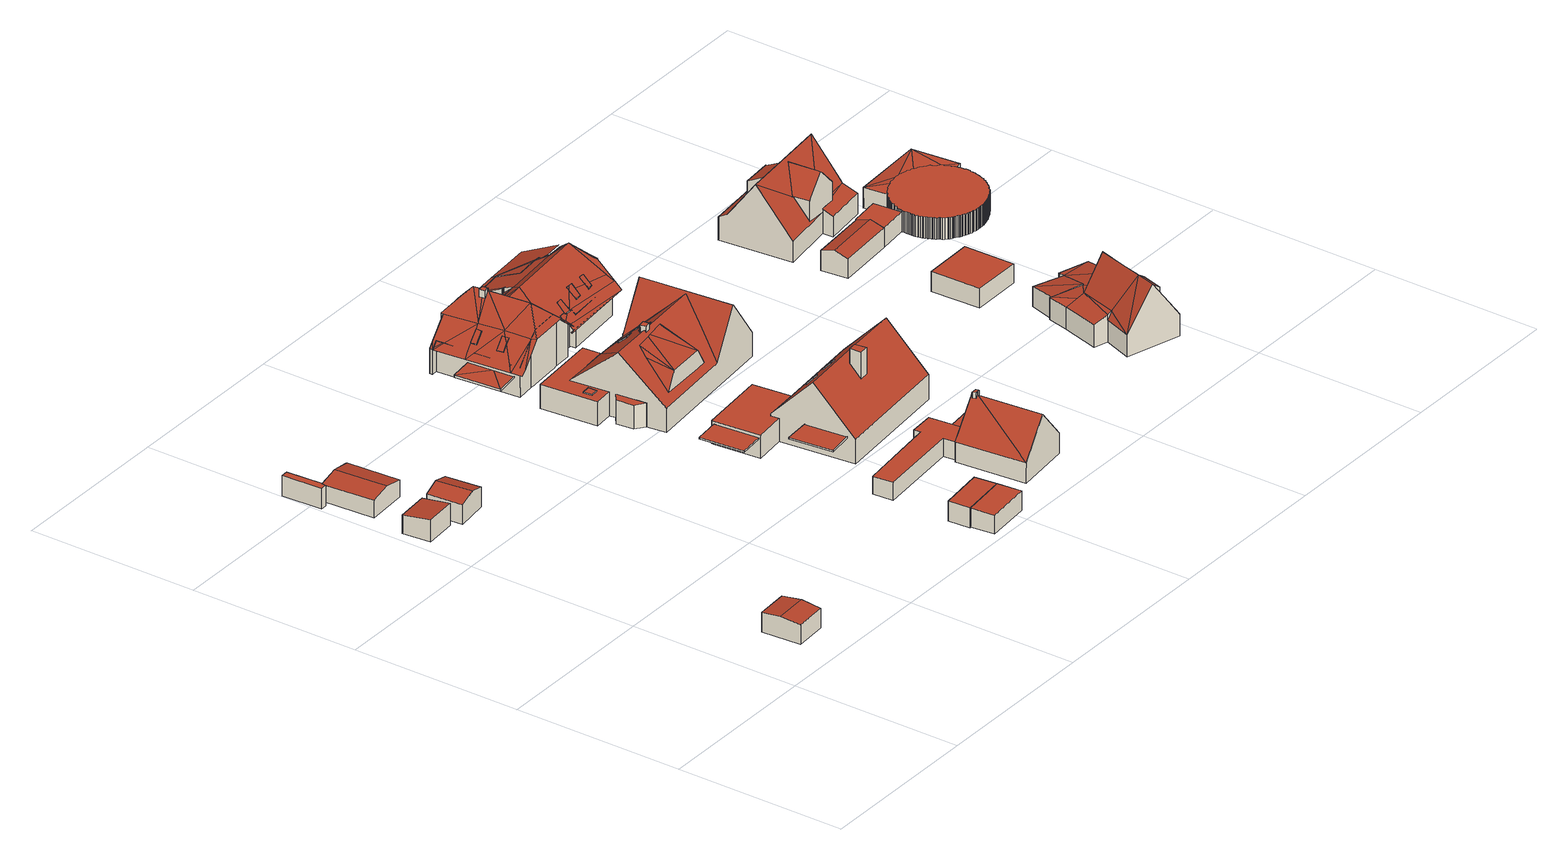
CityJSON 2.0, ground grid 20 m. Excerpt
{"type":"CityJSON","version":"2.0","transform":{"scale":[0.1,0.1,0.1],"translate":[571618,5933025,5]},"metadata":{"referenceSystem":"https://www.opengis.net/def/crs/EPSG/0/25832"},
"CityObjects":{
"building1":{"type":"Building","attributes":{"Grundfläche 2D":"17.967993","Grundhöhe NN":"5.453"},"geometry":[{"type":"Solid","lod":"3","boundaries":[[[[0,1,2,3]],[[4,0,3,5]],[[5,3,2,6,7]],[[4,5,7,8]],[[1,0,4,8,9]],[[2,1,9,6]],[[7,6,9,8]]]],"semantics":{"surfaces":[{"type":"RoofSurface"},{"type":"WallSurface"},{"type":"GroundSurface"}],"values":[[0,0,1,1,1,1,2]]}}]},
"building2":{"type":"Building","attributes":{"Grundfläche 2D":"12.803895","Grundhöhe NN":"5.167"},"geometry":[{"type":"Solid","lod":"3","boundaries":[[[[10,11,12,13]],[[14,15,13,12]],[[15,16,10,13]],[[16,17,11,10]],[[17,14,12,11]],[[17,16,15,14]]]],"semantics":{"surfaces":[{"type":"RoofSurface"},{"type":"WallSurface"},{"type":"GroundSurface"}],"values":[[0,1,1,1,1,2]]}}]},
"building3":{"type":"Building","attributes":{"Grundfläche 2D":"3.629550","Grundhöhe NN":"5.033"},"geometry":[{"type":"Solid","lod":"3","boundaries":[[[[18,19,20,21,22,23]],[[21,20,24,25]],[[22,21,25,26]],[[23,22,26,27]],[[19,18,28,29]],[[18,23,27,28]],[[20,19,29,24]],[[27,26,25,24,29,28]]]],"semantics":{"surfaces":[{"type":"RoofSurface"},{"type":"WallSurface"},{"type":"GroundSurface"}],"values":[[0,1,1,1,1,1,1,2]]}}]},
"building4":{"type":"Building","attributes":{"Grundfläche 2D":"29.874892","Grundhöhe NN":"5.400"},"geometry":[{"type":"Solid","lod":"3","boundaries":[[[[30,31,32,33,34]],[[22,35,30,34,18]],[[22,18,23]],[[36,23,18,34,33,32,37,38]],[[35,22,23,36,39]],[[31,30,35,39,40]],[[32,31,40,37]],[[36,38,37,40,39]]]],"semantics":{"surfaces":[{"type":"RoofSurface"},{"type":"WallSurface"},{"type":"GroundSurface"}],"values":[[0,0,0,1,1,1,1,2]]}}]},
"building5":{"type":"Building","attributes":{"Grundfläche 2D":"16.665126","Grundhöhe NN":"5.397"},"geometry":[{"type":"Solid","lod":"3","boundaries":[[[[41,42,43,44]],[[45,41,44,46]],[[46,44,43,47,48]],[[45,46,48,49]],[[42,41,45,49,50]],[[43,42,50,47]],[[48,47,50,49]]]],"semantics":{"surfaces":[{"type":"RoofSurface"},{"type":"WallSurface"},{"type":"GroundSurface"}],"values":[[0,0,1,1,1,1,2]]}}]},
"building6":{"type":"Building","attributes":{"Grundfläche 2D":"15.043210","Grundhöhe NN":"5.460"},"geometry":[{"type":"Solid","lod":"3","boundaries":[[[[51,52,53,54]],[[52,51,55,56]],[[53,52,56,57]],[[54,53,57,58]],[[51,54,58,55]],[[56,55,58,57]]]],"semantics":{"surfaces":[{"type":"RoofSurface"},{"type":"WallSurface"},{"type":"GroundSurface"}],"values":[[0,1,1,1,1,2]]}}]},
"building7":{"type":"Building","attributes":{"Grundfläche 2D":"13.792537","Grundhöhe NN":"5.433"},"geometry":[{"type":"Solid","lod":"3","boundaries":[[[[54,53,59,60]],[[53,54,61,62]],[[59,53,62,63]],[[60,59,63,64]],[[54,60,64,61]],[[62,61,64,63]]]],"semantics":{"surfaces":[{"type":"RoofSurface"},{"type":"WallSurface"},{"type":"GroundSurface"}],"values":[[0,1,1,1,1,2]]}}]},
"building8":{"type":"Building","attributes":{"Grundfläche 2D":"41.913952","Grundhöhe NN":"5.418"},"children":["building8-1"],"geometry":[{"type":"Solid","lod":"3","boundaries":[[[[65,66,67,68,69,70,71,72]],[[69,68,73,74]],[[70,69,74,75]],[[71,70,75,76]],[[72,71,76,77]],[[65,72,77,78,79,80,67,66]],[[68,67,80,73]],[[79,78,77,76,75,74,73,80]]]],"semantics":{"surfaces":[{"type":"RoofSurface"},{"type":"WallSurface"},{"type":"GroundSurface"}],"values":[[0,1,1,1,1,1,1,2]]}}]},
"building8-1":{"type":"BuildingInstallation","parents":["building8"],"geometry":[{"type":"MultiSurface","lod":"3","boundaries":[[[81,82,83,84]],[[85,86,84,83]],[[86,87,81,84]],[[87,88,82,81]],[[88,85,83,82]],[[88,87,86,85]]],"semantics":{"surfaces":[{"type":"RoofSurface"},{"type":"WallSurface"},{"type":"OuterCeilingSurface"}],"values":[0,1,1,1,1,2]}}]},
"building9":{"type":"Building","attributes":{"Grundfläche 2D":"117.415777","Grundhöhe NN":"5.363"},"children":["building9-1"],"geometry":[{"type":"Solid","lod":"3","boundaries":[[[[89,90,91,92,93,94]],[[95,96,89,94]],[[97,94,93,92,98,99,100,101,102,94,97,103]],[[95,94,102]],[[104,105,106,107,108,109,110,111,112]],[[113,106,114,115,116,117,118,119]],[[107,113,120,121]],[[113,107,106]],[[108,107,121,122]],[[109,108,122,123]],[[110,109,123,124]],[[111,110,124,125]],[[112,111,125,126]],[[104,112,126,127]],[[118,117,128,129]],[[119,118,129,130]],[[113,119,130,120]],[[106,105,104,127,131,101,100,99,98,92,91,90,116,115,114]],[[102,101,131,132]],[[96,95,102,132,133]],[[116,90,89,96,133,128,117]],[[120,130,129,128,133,132,131,127,126,125,124,123,122,121]]]],"semantics":{"surfaces":[{"type":"RoofSurface"},{"type":"WallSurface"},{"type":"GroundSurface"}],"values":[[0,0,0,0,0,0,1,1,1,1,1,1,1,1,1,1,1,1,1,1,1,2]]}}]},
"building9-1":{"type":"BuildingInstallation","parents":["building9"],"geometry":[{"type":"MultiSurface","lod":"3","boundaries":[[[134,135,136,137,138,139,140,141,142,143]],[[144,145,137,136]],[[145,146,97,139,138,137]],[[97,94,140,139]],[[147,141,140,94]],[[147,148,149,143,142,141]],[[103,144,136,135,134,143,149,93]]],"semantics":{"surfaces":[{"type":"RoofSurface"},{"type":"WallSurface"}],"values":[0,1,1,1,1,1,1]}}]},
"building10":{"type":"Building","attributes":{"Grundfläche 2D":"142.205145","Grundhöhe NN":"5.410"},"children":["building10-1","building10-2","building10-3","building10-4"],"geometry":[{"type":"Solid","lod":"3","boundaries":[[[[150,151,152,153,154,155,156]],[[157,158,151,150,156,155]],[[157,155,154,74,159]],[[158,157,159,160]],[[152,151,158,160,161]],[[154,153,152,161,74]],[[159,74,161,160]]]],"semantics":{"surfaces":[{"type":"RoofSurface"},{"type":"WallSurface"},{"type":"GroundSurface"}],"values":[[0,0,1,1,1,1,2]]}}]},
"building10-1":{"type":"BuildingInstallation","parents":["building10"],"geometry":[{"type":"MultiSurface","lod":"3","boundaries":[[[162,163,164,165]],[[165,164,166,167]],[[162,165,167,168]],[[168,169,163,162]],[[169,166,164,163]]],"semantics":{"surfaces":[{"type":"RoofSurface"},{"type":"WallSurface"}],"values":[0,1,1,1,1]}}]},
"building10-2":{"type":"BuildingInstallation","parents":["building10"],"geometry":[{"type":"MultiSurface","lod":"3","boundaries":[[[170,171,172,173,174,175,176,177]],[[178,175,174,173,179,180]],[[181,177,176,175,178,182]],[[183,184,172,171,170,177,181,185]],[[173,172,184,179]]],"semantics":{"surfaces":[{"type":"RoofSurface"},{"type":"WallSurface"}],"values":[0,1,1,1,1]}}]},
"building10-3":{"type":"BuildingInstallation","parents":["building10"],"geometry":[{"type":"MultiSurface","lod":"3","boundaries":[[[186,187,188,189]],[[189,188,190,191]],[[186,189,191,192]],[[187,186,192,193]],[[188,187,193,190]]],"semantics":{"surfaces":[{"type":"RoofSurface"},{"type":"WallSurface"}],"values":[0,1,1,1,1]}}]},
"building10-4":{"type":"BuildingInstallation","parents":["building10"],"geometry":[{"type":"MultiSurface","lod":"3","boundaries":[[[194,195,196,197]],[[195,194,198,199]],[[196,195,199,200]],[[197,196,200,201]],[[194,197,201,198]],[[199,198,201,200]]],"semantics":{"surfaces":[{"type":"RoofSurface"},{"type":"WallSurface"},{"type":"OuterCeilingSurface"}],"values":[0,1,1,1,1,2]}}]},
"building11":{"type":"Building","attributes":{"Grundfläche 2D":"224.357299","Grundhöhe NN":"5.517"},"children":["building11-1","building11-2","building11-3","building11-4","building11-5","building11-6","building11-7","building11-8","building11-9","building11-10"],"geometry":[{"type":"Solid","lod":"3","boundaries":[[[[202,203,204,205]],[[205,206,202]],[[207,208,209]],[[202,206,207,209]],[[209,208,210,211]],[[211,212,209]],[[213,214,215,216,217]],[[218,219,220,221,222]],[[213,223,224,220,225,214],[203,226,212,211,210,208,207,206,205,204]],[[223,213,227,228,221,220,224]],[[228,227,213,217,221]],[[229,230,216,215,231,232]],[[229,233,234,230]],[[235,236,237,238,218,222,239]],[[202,209,212,226,203]],[[230,234,240,241,221,217,216]],[[242,243,244,245,225,220,219,218,238]],[[231,215,214,225,245,246]],[[229,232,231,246,247]],[[233,229,247,248]],[[234,233,248,240]],[[221,239,222]],[[239,221,241,249,235]],[[236,235,249,250]],[[237,236,250,251]],[[238,237,251,242]],[[244,243,242,251,250,249,241,240,248,247,246,245]]]],"semantics":{"surfaces":[{"type":"RoofSurface"},{"type":"WallSurface"},{"type":"GroundSurface"}],"values":[[0,0,0,0,0,0,0,0,0,0,0,0,0,0,1,1,1,1,1,1,1,1,1,1,1,1,2]]}}]},
"building11-1":{"type":"BuildingInstallation","parents":["building11"],"geometry":[{"type":"MultiSurface","lod":"3","boundaries":[[[252,253,254,255,256]],[[257,258,259,252,256,255]],[[260,261,254,253]],[[255,254,261,257]],[[259,260,253,252]]],"semantics":{"surfaces":[{"type":"RoofSurface"},{"type":"WallSurface"}],"values":[0,1,1,1,1]}}]},
"building11-2":{"type":"BuildingInstallation","parents":["building11"],"geometry":[{"type":"MultiSurface","lod":"3","boundaries":[[[262,263,264,265]],[[262,265,266,267]],[[265,264,268,266]],[[263,262,267,269]],[[264,263,269,268]]],"semantics":{"surfaces":[{"type":"RoofSurface"},{"type":"WallSurface"}],"values":[0,1,1,1,1]}}]},
"building11-3":{"type":"BuildingInstallation","parents":["building11"],"geometry":[{"type":"MultiSurface","lod":"3","boundaries":[[[270,271,272,273]],[[273,272,274,275]],[[270,273,275,276]],[[271,270,276,277]],[[272,271,277,274]]],"semantics":{"surfaces":[{"type":"RoofSurface"},{"type":"WallSurface"}],"values":[0,1,1,1,1]}}]},
"building11-4":{"type":"BuildingInstallation","parents":["building11"],"geometry":[{"type":"MultiSurface","lod":"3","boundaries":[[[278,279,280,281,282]],[[278,282,283]],[[284,279,278,283,285,227]],[[280,279,284,286]],[[285,283,282,281,287,228]],[[281,280,286,287]]],"semantics":{"surfaces":[{"type":"RoofSurface"},{"type":"WallSurface"}],"values":[0,0,1,1,1,1]}}]},
"building11-5":{"type":"BuildingInstallation","parents":["building11"],"geometry":[{"type":"MultiSurface","lod":"3","boundaries":[[[288,289,290,291,292]],[[293,294,295,291,290,289]],[[292,291,295,296]],[[296,297,288,292]],[[297,293,289,288]]],"semantics":{"surfaces":[{"type":"RoofSurface"},{"type":"WallSurface"}],"values":[0,1,1,1,1]}}]},
"building11-6":{"type":"BuildingInstallation","parents":["building11"],"geometry":[{"type":"MultiSurface","lod":"3","boundaries":[[[298,299,300,301]],[[299,298,302,303]],[[301,300,304,305]],[[298,301,305,302]],[[300,299,303,304]]],"semantics":{"surfaces":[{"type":"RoofSurface"},{"type":"WallSurface"}],"values":[0,1,1,1,1]}}]},
"building11-7":{"type":"BuildingInstallation","parents":["building11"],"geometry":[{"type":"MultiSurface","lod":"3","boundaries":[[[306,307,308,309]],[[308,307,310,311]],[[306,309,312]],[[313,310,307,306,312]]],"semantics":{"surfaces":[{"type":"RoofSurface"},{"type":"WallSurface"}],"values":[0,1,1,1]}}]},
"building11-8":{"type":"BuildingInstallation","parents":["building11"],"geometry":[{"type":"MultiSurface","lod":"3","boundaries":[[[314,315,316,317,318]],[[319,320,316,315]],[[317,316,320,224,321]],[[321,322,318,317]],[[319,315,314,318,322,223]]],"semantics":{"surfaces":[{"type":"RoofSurface"},{"type":"WallSurface"}],"values":[0,1,1,1,1]}}]},
"building11-9":{"type":"BuildingInstallation","parents":["building11"],"geometry":[{"type":"MultiSurface","lod":"3","boundaries":[[[323,324,325,326]],[[327,328,326,325]],[[328,329,323,326]],[[330,327,325,324]],[[329,330,324,323]],[[330,329,328,327]]],"semantics":{"surfaces":[{"type":"RoofSurface"},{"type":"WallSurface"},{"type":"OuterCeilingSurface"}],"values":[0,1,1,1,1,2]}}]},
"building11-10":{"type":"BuildingInstallation","parents":["building11"],"geometry":[{"type":"MultiSurface","lod":"3","boundaries":[[[331,332,333,334]],[[331,244,243,332]],[[333,332,243,335]],[[334,333,335,336]],[[331,334,336,244]],[[243,244,336,335]]],"semantics":{"surfaces":[{"type":"RoofSurface"},{"type":"WallSurface"},{"type":"OuterCeilingSurface"}],"values":[0,1,1,1,1,2]}}]},
"building12":{"type":"Building","attributes":{"Grundfläche 2D":"182.551913","Grundhöhe NN":"5.450"},"children":["building12-1","building12-2","building12-3","building12-4","building12-5","building12-6","building12-7"],"geometry":[{"type":"MultiSurface","lod":"3","boundaries":[[[337,338,339,340]],[[338,341,342,343]],[[339,338,344,345]],[[338,343,342,345,344]],[[346,340,339,347,348]],[[341,349,350,351,352]],[[352,342,341]],[[353,354,342,352,355,356,357,358]],[[359,354,353]],[[360,354,359]],[[351,350,356,355,352]],[[360,361,362,348,347,339,345]],[[345,342,354,360]],[[363,364,365,366,367,362,361,360]],[[359,368,360]],[[369,370,371,372,373,374,375,376,377,359,353]],[[358,370,369,353]],[[358,357,378]],[[370,358,378]],[[371,370,379,380]],[[380,379,381]],[[377,376,372,382,383]],[[374,373,372,376,375]],[[384,385,377,386,387]],[[388,364,389,368]],[[364,388,390]],[[378,391,370]],[[368,389,364,363,360]],[[368,359,377,392]],[[393,392,384]],[[384,392,377,385]],[[377,383,382,394,395]],[[377,395,394,387,386]],[[350,349,396]],[[397,398,399,400,349,341]],[[400,401,396,349]],[[402,403,404,405,341,338,406]],[[398,397,341,405,404,400,399]],[[407,338,337,408,409]],[[404,403,402,406,338,407,409]],[[410,411,408]],[[411,409,408]],[[392,412,413,414,415,416,368]],[[417,392,393]],[[418,413,412,392,417,419]],[[413,418,419,417,420,421]],[[410,408,337,422,423]],[[411,410,423,424]],[[409,411,424,425]],[[426,409,425,427]],[[428,429,430,399,405,403,407,426,427]],[[349,431,429,428,432]],[[433,434,435,388,416]],[[416,388,435,388]],[[388,368,416]],[[436,437,419,438,439,392,440,441]],[[442,412,418,437,436,443]],[[444,442,443,445]],[[446,447,444,445,448]],[[433,449,450,434]],[[449,446,448,450]],[[422,337,340,451]],[[452,453,454,455,358,456,355,351,457,349,432,458]],[[459,460,347,461,361,462,463]],[[346,460,459,464]],[[340,346,464,451]],[[465,466,358,455,467]],[[468,469,470,471,369,465,467,472]],[[473,474,374,470,469,475]],[[476,474,473,477]],[[478,476,477,479]],[[480,440,392,481,385,386,395,383,376,478,479,482]],[[483,363,389,388,435,484]],[[485,486,487,483,484,488]],[[361,489,486,485,462]],[[480,482,479,477,473,475,469,468,472,467,455,454,453,452,458,432,428,427,425,424,423,422,451,464,459,463,462,485,488,484,435,434,450,448,445,443,436,441,440]],[[392,439,393]],[[417,393,439]],[[438,419,417,439]],[[420,417,419,437,418,444,447,446,449,415,414,413,421]],[[416,415,449,433]],[[444,418,412]],[[444,412,442]],[[457,351,350,349]],[[351,355,356,350]],[[355,456,358,357,356]],[[461,347,348,362,361]],[[347,460,346,348]],[[490,378,357,358,466]],[[490,466,378]],[[379,371,380]],[[376,383,382,372]],[[383,395,394,382]],[[386,387,394,395]],[[385,384,387,386]],[[384,385,481,393]],[[393,481,392]],[[389,364,390,388]],[[361,362,367,366,365,364,363,483,487,486,489]],[[364,389,363]],[[370,391,378,466,465,369]],[[476,478,376,372,371,379,370,369,471,470,374,474]],[[349,350,431]],[[403,404,409,407]],[[409,426,407]],[[404,405,399,400]],[[405,404,403]],[[400,430,429,431,350,396,401]],[[400,399,430]]],"semantics":{"surfaces":[{"type":"RoofSurface"},{"type":"WallSurface"},{"type":"GroundSurface"}],"values":[0,0,0,0,0,0,0,0,0,0,0,0,0,0,0,0,0,0,0,0,0,0,0,0,0,0,0,0,0,0,0,0,0,0,0,0,0,0,0,0,0,0,0,0,0,0,1,1,1,1,1,1,1,1,1,1,1,1,1,1,1,1,1,1,1,1,1,1,1,1,1,1,1,1,1,2,0,0,0,0,0,0,0,0,0,0,0,0,0,0,0,0,0,0,0,0,0,0,0,0,0,0,0,0,0,0,0,0,0]}}]},
"building12-1":{"type":"BuildingInstallation","parents":["building12"],"geometry":[{"type":"MultiSurface","lod":"3","boundaries":[[[491,492,493,494,495,496]],[[497,344,498,493,492,491]],[[498,343,494,493]],[[342,495,494,343]],[[342,345,496,495]],[[345,499,497,491,496]]],"semantics":{"surfaces":[{"type":"RoofSurface"},{"type":"WallSurface"}],"values":[0,1,1,1,1,1]}}]},
"building12-2":{"type":"BuildingInstallation","parents":["building12"],"geometry":[{"type":"MultiSurface","lod":"3","boundaries":[[[500,501,502,503]],[[500,503,504,505]],[[503,502,506,504]],[[501,500,505,507]],[[502,501,507,506]]],"semantics":{"surfaces":[{"type":"RoofSurface"},{"type":"WallSurface"}],"values":[0,1,1,1,1]}}]},
"building12-3":{"type":"BuildingInstallation","parents":["building12"],"geometry":[{"type":"MultiSurface","lod":"3","boundaries":[[[508,509,510,511,512]],[[509,508,513]],[[512,511,514,515]],[[513,508,512,515,516,517]],[[511,510,518,514]],[[517,373,518,510,509,513]]],"semantics":{"surfaces":[{"type":"RoofSurface"},{"type":"WallSurface"}],"values":[0,0,1,1,1,1]}}]},
"building12-4":{"type":"BuildingInstallation","parents":["building12"],"geometry":[{"type":"MultiSurface","lod":"3","boundaries":[[[519,520,521,522,523]],[[520,519,524]],[[525,526,522,521]],[[526,527,523,522]],[[527,528,529,524,519,523]],[[521,520,524,529,375,525]]],"semantics":{"surfaces":[{"type":"RoofSurface"},{"type":"WallSurface"}],"values":[0,0,1,1,1,1]}}]},
"building12-5":{"type":"BuildingInstallation","parents":["building12"],"geometry":[{"type":"MultiSurface","lod":"3","boundaries":[[[530,531,532,533,534]],[[533,535,406,534]],[[406,402,530,534]],[[536,532,531,530,402,537]],[[536,535,533,532]]],"semantics":{"surfaces":[{"type":"RoofSurface"},{"type":"WallSurface"}],"values":[0,1,1,1,1]}}]},
"building12-6":{"type":"BuildingInstallation","parents":["building12"],"geometry":[{"type":"MultiSurface","lod":"3","boundaries":[[[538,539,540]],[[541,542,538,540,543]],[[544,539,538,542,545,398]],[[546,543,540,539,544,397]],[[541,543,546,547]],[[542,541,547,545]]],"semantics":{"surfaces":[{"type":"RoofSurface"},{"type":"WallSurface"}],"values":[0,0,1,1,1,1]}}]},
"building12-7":{"type":"BuildingInstallation","parents":["building12"],"geometry":[{"type":"MultiSurface","lod":"3","boundaries":[[[548,549,550]],[[550,551,552]],[[550,552,548]],[[548,552,553,554]],[[550,549,555,556,551]],[[556,553,552,551]],[[554,555,549,548]],[[555,554,553,556]]],"semantics":{"surfaces":[{"type":"RoofSurface"},{"type":"WallSurface"},{"type":"OuterCeilingSurface"}],"values":[0,0,0,1,1,1,1,2]}}]},
"building13":{"type":"Building","attributes":{"Grundfläche 2D":"107.780267","Grundhöhe NN":"5.342"},"children":["building13-1"],"geometry":[{"type":"Solid","lod":"3","boundaries":[[[[557,558,559,560,561]],[[559,558,562]],[[563,564,565]],[[564,562,565]],[[562,566,565]],[[559,562,564,567,568]],[[568,567,564,563,569,570,571,572,573,574]],[[575,576,561,560,577]],[[578,579,577]],[[579,575,577]],[[580,581,578]],[[581,582,579,578]],[[583,582,581]],[[584,582,583]],[[585,586,582]],[[575,586,585]],[[562,558,566]],[[583,581,580,587,588]],[[584,583,588,589]],[[584,589,590,582]],[[575,591,592,576]],[[576,592,593,561]],[[557,561,593,594]],[[566,558,557,594,595]],[[565,566,595,596]],[[569,563,565,596,597]],[[572,571,570,569,597,598]],[[577,560,559,568,574,573,572,598,587,580,578]],[[579,582,586]],[[585,582,590,599]],[[575,585,599,591]],[[579,586,575]],[[591,599,590,589,588,587,598,597,596,595,594,593,592]]]],"semantics":{"surfaces":[{"type":"RoofSurface"},{"type":"WallSurface"},{"type":"GroundSurface"}],"values":[[0,0,0,0,0,0,0,0,0,0,0,0,0,0,0,0,1,1,1,1,1,1,1,1,1,1,1,1,1,1,1,1,2]]}}]},
"building13-1":{"type":"BuildingInstallation","parents":["building13"],"geometry":[{"type":"MultiSurface","lod":"3","boundaries":[[[600,601,602,603,604,605]],[[604,603,606]],[[602,601,607]],[[608,606,603,602,607]]],"semantics":{"surfaces":[{"type":"RoofSurface"},{"type":"WallSurface"}],"values":[0,1,1,1]}}]},
"building14":{"type":"Building","attributes":{"Grundfläche 2D":"36.000139","Grundhöhe NN":"5.385"},"geometry":[{"type":"Solid","lod":"3","boundaries":[[[[609,610,611,612]],[[613,614,612,611]],[[614,615,609,612]],[[615,616,610,609]],[[616,613,611,610]],[[616,615,614,613]]]],"semantics":{"surfaces":[{"type":"RoofSurface"},{"type":"WallSurface"},{"type":"GroundSurface"}],"values":[[0,1,1,1,1,2]]}}]},
"building15":{"type":"Building","attributes":{"Grundfläche 2D":"34.564425","Grundhöhe NN":"5.293"},"geometry":[{"type":"Solid","lod":"3","boundaries":[[[[617,618,619,620]],[[621,618,617,622]],[[623,624,625,619,621,626,627]],[[620,619,628,629]],[[622,617,620,629,630]],[[621,622,630,631]],[[621,619,618]],[[632,627,626,621,631,633]],[[634,624,623,627,632,635]],[[625,624,634,636]],[[619,625,636,628]],[[629,628,636,634,635,632,633,631,630]]]],"semantics":{"surfaces":[{"type":"RoofSurface"},{"type":"WallSurface"},{"type":"GroundSurface"}],"values":[[0,0,0,1,1,1,1,1,1,1,1,2]]}}]},
"building16":{"type":"Building","attributes":{"Grundfläche 2D":"105.977514","Grundhöhe NN":"5.388"},"children":["building16-1"],"geometry":[{"type":"Solid","lod":"3","boundaries":[[[[637,638,639,640,641,642,643,644,645]],[[643,646,647,648,649,645,644]],[[650,651,652,653]],[[654,655,650]],[[656,657,651,650,655]],[[656,655,658,659,651,657]],[[660,661,659,658,662,663]],[[662,658,664,665,666,667]],[[668,669,659,661,670]],[[671,668,672,673,674,675]],[[673,676,674]],[[670,672,668]],[[643,642,661,660]],[[660,663,646,643]],[[666,649,648,647,646,663,662,667]],[[673,639,638,637,645,649,666,665,674,676]],[[639,673,672,670,661,642,641,640]],[[650,653,677,678]],[[654,650,678,679]],[[664,658,655,654,679,680]],[[665,664,680,681]],[[674,665,681,682,675]],[[671,675,682,683]],[[684,685,659,669,668,671,683,686]],[[652,651,659,685,687]],[[653,652,687,677]],[[678,677,687,685,684,686,683,682,681,680,679]]]],"semantics":{"surfaces":[{"type":"RoofSurface"},{"type":"WallSurface"},{"type":"GroundSurface"}],"values":[[0,0,0,0,0,0,0,0,0,0,0,0,1,1,1,1,1,1,1,1,1,1,1,1,1,1,2]]}}]},
"building16-1":{"type":"BuildingInstallation","parents":["building16"],"geometry":[{"type":"MultiSurface","lod":"3","boundaries":[[[688,689,690,691,692,693]],[[689,688,693,694,656]],[[692,691,690,657,695]],[[693,692,695,694]]],"semantics":{"surfaces":[{"type":"RoofSurface"},{"type":"WallSurface"}],"values":[0,1,1,1]}}]},
"building17":{"type":"Building","attributes":{"Grundfläche 2D":"107.888028","Grundhöhe NN":"5.293"},"geometry":[{"type":"Solid","lod":"3","boundaries":[[[[696,697,698,699,700,701,702,703,704,705,706,707,708,709,710,711]],[[712,713,714,715,716,717,718,709,708]],[[719,720,721,722,723,709,718]],[[724,725,726,727,728,729,730,731,732,733,734,723,722]],[[735,736,737,738,739,740,741,742,743,744,745,746,747,748,723,734,749,750]],[[723,748,751,752]],[[751,753,754,755,756,757,758,759,760,761,752]],[[714,713,712,708,707,706,705,704,703,702,701,700,699,698,697,696,711,762,763,764,765,766,767,768,769,770,771,772,773,774,775,776,777,778,779,780,781,782,783,784,785,786,787,788,789,790,791,792,793,794,795,796,797,798,799,800,801,802,803,804,805,806,807,808,809,810,811,812,813,814,815,816,817,818,819,820,821,822,823,824,825,826,827,828,829,830,831,832,833,834,835,836,837,838,839,840,841,842,843,844,845,846,847,848,849,850,851,852,853,854,855,856,857,858,859,860,861,862,863,864,865,866,867,868,869,870,871,872,873,874,875,876,877,878,879,880,881,882,883,884,885,886,887,760,759,758,757,756,755,754,753,751,748,747,746,745,744,743,742,741,740,739,738,737,736,735,750,749,734,733,732,731,730,729,728,727,726,725,724,722,721,720,719,718,717,716,715]],[[888,752,761,760,889,890]],[[723,752,888,891]],[[709,723,891,892]],[[711,710,709,892,893]],[[762,711,893,894]],[[763,762,894,895]],[[764,763,895,896]],[[765,764,896,897]],[[766,765,897,898]],[[767,766,898,899]],[[768,767,899,900]],[[769,768,900,901]],[[770,769,901,902]],[[771,770,902,903]],[[772,771,903,904]],[[773,772,904,905]],[[774,773,905,906]],[[775,774,906,907]],[[776,775,907,908]],[[777,776,908,909]],[[778,777,909,910]],[[779,778,910,911]],[[780,779,911,912]],[[781,780,912,913]],[[782,781,913,914]],[[783,782,914,915]],[[784,783,915,916]],[[785,784,916,917]],[[786,785,917,918]],[[787,786,918,919]],[[788,787,919,920]],[[789,788,920,921]],[[790,789,921,922]],[[791,790,922,923]],[[792,791,923,924]],[[793,792,924,925]],[[794,793,925,926]],[[795,794,926,927]],[[796,795,927,928]],[[797,796,928,929]],[[798,797,929,930]],[[799,798,930,931]],[[800,799,931,932]],[[801,800,932,933]],[[802,801,933,934]],[[803,802,934,935]],[[804,803,935,936]],[[805,804,936,937]],[[806,805,937,938]],[[807,806,938,939]],[[808,807,939,940]],[[809,808,940,941]],[[810,809,941,942]],[[811,810,942,943]],[[812,811,943,944]],[[813,812,944,945]],[[814,813,945,946]],[[815,814,946,947]],[[816,815,947,948]],[[817,816,948,949]],[[818,817,949,950]],[[819,818,950,951]],[[820,819,951,952]],[[821,820,952,953]],[[822,821,953,954]],[[823,822,954,955]],[[824,823,955,956]],[[825,824,956,957]],[[826,825,957,958]],[[827,826,958,959]],[[828,827,959,960]],[[829,828,960,961]],[[830,829,961,962]],[[831,830,962,963]],[[832,831,963,964]],[[833,832,964,965]],[[834,833,965,966]],[[835,834,966,967]],[[836,835,967,968]],[[837,836,968,969]],[[838,837,969,970]],[[839,838,970,971]],[[840,839,971,972]],[[841,840,972,973]],[[842,841,973,974]],[[843,842,974,975]],[[844,843,975,976]],[[845,844,976,977]],[[846,845,977,978]],[[847,846,978,979]],[[848,847,979,980]],[[849,848,980,981]],[[850,849,981,982]],[[851,850,982,983]],[[852,851,983,984]],[[853,852,984,985]],[[854,853,985,986]],[[855,854,986,987]],[[856,855,987,988]],[[857,856,988,989]],[[858,857,989,990]],[[859,858,990,991]],[[860,859,991,992]],[[861,860,992,993]],[[862,861,993,994]],[[863,862,994,995]],[[864,863,995,996]],[[865,864,996,997]],[[866,865,997,998]],[[867,866,998,999]],[[868,867,999,1000]],[[869,868,1000,1001]],[[870,869,1001,1002]],[[871,870,1002,1003]],[[872,871,1003,1004]],[[873,872,1004,1005]],[[874,873,1005,1006]],[[875,874,1006,1007]],[[876,875,1007,1008]],[[877,876,1008,1009]],[[878,877,1009,1010]],[[879,878,1010,1011]],[[880,879,1011,1012]],[[881,880,1012,1013]],[[882,881,1013,1014]],[[883,882,1014,1015]],[[884,883,1015,1016]],[[885,884,1016,1017]],[[886,885,1017,1018]],[[889,760,887,886,1018,1019]],[[1018,1017,1016,1015,1014,1013,1012,1011,1010,1009,1008,1007,1006,1005,1004,1003,1002,1001,1000,999,998,997,996,995,994,993,992,991,990,989,988,987,986,985,984,983,982,981,980,979,978,977,976,975,974,973,972,971,970,969,968,967,966,965,964,963,962,961,960,959,958,957,956,955,954,953,952,951,950,949,948,947,946,945,944,943,942,941,940,939,938,937,936,935,934,933,932,931,930,929,928,927,926,925,924,923,922,921,920,919,918,917,916,915,914,913,912,911,910,909,908,907,906,905,904,903,902,901,900,899,898,897,896,895,894,893,892,891,888,890,889,1019]]]],"semantics":{"surfaces":[{"type":"RoofSurface"},{"type":"WallSurface"},{"type":"GroundSurface"}],"values":[[0,0,0,0,0,0,0,0,1,1,1,1,1,1,1,1,1,1,1,1,1,1,1,1,1,1,1,1,1,1,1,1,1,1,1,1,1,1,1,1,1,1,1,1,1,1,1,1,1,1,1,1,1,1,1,1,1,1,1,1,1,1,1,1,1,1,1,1,1,1,1,1,1,1,1,1,1,1,1,1,1,1,1,1,1,1,1,1,1,1,1,1,1,1,1,1,1,1,1,1,1,1,1,1,1,1,1,1,1,1,1,1,1,1,1,1,1,1,1,1,1,1,1,1,1,1,1,1,1,1,1,1,1,1,1,1,1,1,2]]}}]}
},
"vertices":[
[61,61,31],[63,38,28],[101,40,28],[100,63,31],[60,84,28],[98,86,28],[101,40,5],[98,86,5],[60,84,5],[63,38,5],
[10,492,24],[13,459,28],[51,462,28],[48,495,24],[51,462,2],[48,495,2],[10,492,2],[13,459,2],
[13,593,24],[10,635,24],[2,635,24],[5,588,24],[12,588,24],[12,593,24],[2,635,0],[5,588,0],[12,588,0],[12,593,0],[13,593,0],[10,635,0],
[40,532,29],[64,534,24],[60,596,24],[58,596,25],[36,594,29],[16,531,24],[12,593,4],[60,596,4],[13,593,4],[16,531,4],[64,534,4],
[77,453,33],[96,456,27],[92,498,27],[72,495,33],[57,451,27],[53,493,27],[92,498,4],[53,493,4],[57,451,4],[96,456,4],
[352,5,27],[405,10,28],[402,38,28],[349,33,27],[352,5,5],[405,10,5],[402,38,5],[349,33,5],
[399,64,28],[347,59,27],[349,33,4],[402,38,4],[399,64,4],[347,59,4],
[331,337,31],[336,285,31],[336,283,31],[374,287,31],[373,297,31],[417,301,31],[412,348,31],[331,340,31],[374,287,4],[373,297,4],[417,301,4],[412,348,4],[331,340,4],[331,337,4],[336,285,4],[336,283,4],
[301,334,28],[306,282,28],[336,285,28],[331,337,28],[336,285,26],[331,337,26],[301,334,26],[306,282,26],
[515,88,28],[511,127,28],[480,124,65],[478,124,67],[478,121,67],[479,117,67],[486,42,67],[519,45,28],[478,117,67],[476,123,65],[475,123,64],[448,120,33],[444,120,28],[452,38,28],[477,121,66],[448,120,25],[475,123,25],[476,123,25],[471,172,25],[442,170,25],[443,162,25],[345,151,25],[347,127,25],[446,136,25],[474,145,25],[478,124,25],[480,124,25],[511,127,25],[515,88,25],[539,91,25],[533,151,25],[474,145,4],[471,172,4],[442,170,4],[443,162,4],[345,151,4],[347,127,4],[446,136,4],[448,120,4],[515,88,4],[539,91,4],[533,151,4],[444,120,4],[452,38,4],[519,45,4],
[478,121,71],[477,121,71],[475,121,71],[476,117,71],[477,117,71],[478,117,71],[479,117,71],[481,117,71],[481,118,71],[481,121,71],[475,121,64],[476,117,64],[477,117,66],[481,117,65],[481,118,65],[481,121,65],
[449,255,85],[523,262,85],[518,311,33],[417,301,33],[373,297,33],[378,248,85],[438,254,85],[383,199,33],[528,213,33],[383,199,4],[528,213,4],[518,311,4],
[440,233,95],[451,234,95],[449,248,95],[439,247,95],[449,248,78],[439,247,78],[440,233,64],[451,234,64],
[426,288,49],[423,287,49],[420,287,49],[421,278,59],[427,278,59],[428,279,59],[427,286,51],[427,288,49],[428,279,58],[421,278,58],[427,278,58],[427,288,48],[427,286,50],[423,287,48],[420,287,48],[426,288,48],
[462,282,59],[461,291,49],[454,290,49],[455,281,59],[454,290,48],[455,281,58],[462,282,58],[461,291,48],
[377,258,33],[347,256,33],[352,205,33],[382,209,33],[377,258,31],[347,256,31],[352,205,31],[382,209,31],
[395,403,60],[408,404,39],[407,404,39],[390,446,78],[369,443,77],[364,442,77],[347,440,76],[349,399,60],[344,431,68],[344,430,67],[338,398,40],[449,456,82],[422,398,33],[455,402,84],[445,511,84],[412,508,31],[309,500,33],[315,447,79],[315,444,82],[370,505,32],[342,502,33],[373,449,82],[366,448,82],[321,388,33],[395,403,39],[407,482,55],[401,485,52],[486,476,33],[482,514,33],[492,405,33],[488,448,33],[498,477,29],[494,515,29],[368,526,33],[285,519,33],[291,452,33],[314,454,33],[370,505,33],[494,515,5],[370,505,5],[314,454,5],[315,447,5],[318,411,5],[321,388,5],[492,405,5],[486,476,5],[498,477,5],[368,526,5],[285,519,5],[291,452,5],
[473,424,57],[482,424,46],[481,433,46],[473,433,57],[473,427,57],[473,433,56],[473,427,56],[473,424,56],[482,424,45],[481,433,45],
[378,489,48],[379,479,57],[388,480,57],[386,490,48],[386,490,47],[378,489,47],[388,480,56],[379,479,56],
[381,466,68],[382,456,77],[389,457,77],[388,467,68],[389,457,76],[388,467,67],[381,466,67],[382,456,76],
[407,482,56],[409,482,56],[409,491,47],[401,491,48],[401,485,53],[402,481,56],[409,482,55],[402,481,55],[409,491,46],[401,491,47],
[475,494,46],[467,494,58],[467,492,58],[467,485,58],[475,485,47],[467,494,57],[467,492,57],[467,485,57],[475,485,46],[475,494,45],
[307,475,34],[297,474,34],[298,464,34],[307,465,34],[307,475,33],[297,474,33],[298,464,33],[307,465,33],
[483,447,56],[480,471,56],[464,469,63],[466,446,63],[480,471,41],[473,470,51],[483,447,41],[482,458,41],
[373,449,87],[372,454,87],[365,453,87],[366,446,87],[373,447,87],[372,454,78],[365,453,78],[366,446,80],[373,447,80],
[440,518,26],[423,516,26],[423,509,26],[441,510,26],[423,509,24],[441,510,24],[440,518,24],[423,516,24],
[318,411,33],[315,447,33],[305,439,33],[307,419,33],[305,439,5],[307,419,5],
[304,652,60],[308,612,61],[330,634,86],[304,655,60],[311,581,62],[332,617,86],[331,617,85],[325,620,80],[331,623,86],[331,657,60],[349,655,64],[353,659,60],[313,550,62],[314,544,63],[320,550,69],[337,568,86],[360,575,62],[337,595,83],[355,553,69],[362,548,63],[362,549,63],[362,554,62],[358,597,84],[356,620,61],[353,655,60],[353,658,60],[375,643,39],[380,649,34],[380,658,34],[379,661,34],[373,660,40],[400,634,51],[383,557,44],[386,555,41],[480,558,35],[479,566,43],[398,564,49],[400,565,50],[415,576,59],[474,573,51],[456,606,85],[382,550,45],[386,550,36],[382,549,35],[382,550,36],[477,586,63],[473,589,66],[473,630,63],[470,627,66],[470,625,68],[474,631,63],[399,646,40],[387,644,39],[398,651,34],[386,550,41],[469,641,51],[472,641,51],[478,586,63],[473,591,68],[292,542,40],[306,577,57],[303,573,53],[290,560,40],[285,555,34],[286,542,34],[292,610,46],[286,609,40],[280,608,34],[287,602,40],[303,611,56],[284,637,41],[283,650,40],[276,645,34],[276,649,34],[276,646,34],[459,652,46],[430,683,30],[395,680,30],[398,651,43],[399,646,46],[472,644,50],[463,652,46],[468,647,48],[494,646,50],[489,688,30],[304,652,5],[276,649,5],[276,646,5],[276,645,5],[283,646,41],[283,646,5],[291,548,5],[291,548,40],[291,552,40],[302,549,50],[313,550,5],[402,646,46],[402,646,5],[399,646,5],[468,652,5],[468,652,46],[469,644,50],[469,643,50],[469,641,5],[468,647,5],[433,649,46],[433,649,5],[430,678,33],[430,678,5],[399,674,33],[424,677,33],[399,674,5],[401,649,44],[401,649,5],[304,655,5],[320,550,5],[355,553,5],[356,553,5],[362,554,5],[356,553,68],[319,550,68],[319,550,5],[331,653,5],[331,653,65],[350,655,63],[353,655,5],[349,655,5],[331,657,5],[383,555,44],[378,555,48],[383,555,5],[382,560,5],[382,564,5],[382,564,50],[382,560,46],[383,557,5],[401,566,5],[401,566,50],[400,565,5],[402,559,44],[402,559,5],[475,566,43],[475,566,5],[470,627,5],[469,636,56],[470,625,5],[375,643,40],[375,643,5],[373,657,5],[373,657,40],[374,651,40],[374,651,5],[359,656,54],[376,554,49],
[325,623,89],[325,620,89],[326,616,89],[331,617,89],[332,617,89],[331,623,89],[325,623,80],[326,616,80],[331,623,85],
[447,571,52],[446,581,62],[439,581,62],[440,570,52],[440,570,51],[447,571,51],[439,581,61],[446,581,61],
[397,563,49],[398,564,50],[397,574,59],[390,573,59],[390,563,49],[398,563,49],[390,573,58],[390,563,48],[397,563,48],[398,563,48],[397,574,58],
[419,579,63],[415,576,60],[416,568,52],[424,569,52],[423,579,63],[415,579,63],[416,568,51],[424,569,51],[423,579,62],[419,579,62],[415,579,62],
[292,610,47],[292,609,47],[293,603,47],[303,604,57],[303,611,57],[303,604,56],[293,603,46],[292,609,46],
[303,573,54],[307,573,58],[306,577,58],[295,580,47],[296,572,47],[306,581,58],[307,573,57],[296,572,46],[306,581,57],[295,580,46],
[262,551,27],[291,555,27],[289,579,27],[286,609,27],[257,605,28],[257,605,25],[262,551,25],[291,555,25],[286,609,25],
[709,138,29],[725,133,35],[743,175,37],[723,181,29],[721,182,29],[731,132,37],[744,91,76],[751,113,76],[713,100,29],[725,133,29],[758,139,76],[767,169,76],[777,81,29],[783,104,29],[790,129,29],[799,159,29],[798,160,30],[779,165,57],[729,205,29],[727,206,29],[743,175,30],[779,165,31],[768,194,28],[798,160,28],[805,184,28],[777,224,24],[816,222,22],[779,232,23],[738,235,26],[768,194,29],[798,160,3],[816,222,3],[779,232,3],[777,224,3],[729,205,3],[727,206,3],[721,182,3],[709,138,3],[725,133,3],[713,100,3],[777,81,3],[799,159,3],[738,235,3],
[759,116,65],[758,111,65],[777,106,52],[784,131,52],[765,137,65],[760,117,65],[784,131,37],[777,106,38],[783,126,37],
[703,275,27],[763,276,26],[762,336,26],[701,334,27],[762,336,4],[701,334,4],[703,275,4],[763,276,4],
[673,433,31],[743,439,31],[741,455,26],[671,449,26],[744,423,26],[674,417,26],[779,433,26],[777,460,26],[741,456,26],[779,427,26],[780,427,26],[741,455,3],[671,449,3],[674,417,3],[744,423,3],[780,427,3],[779,427,3],[777,460,3],[779,433,3],[741,456,3],
[729,488,75],[734,489,70],[748,490,55],[748,492,55],[748,496,55],[746,509,55],[723,526,78],[726,493,78],[726,488,78],[702,506,55],[702,505,55],[704,488,55],[704,486,55],[729,573,31],[772,568,37],[771,585,27],[728,579,27],[658,566,31],[659,556,37],[701,560,37],[738,564,37],[662,523,82],[775,535,82],[723,526,77],[746,509,53],[702,505,54],[702,506,54],[666,479,29],[729,488,29],[704,486,31],[704,488,33],[779,500,35],[779,502,38],[748,496,35],[781,482,28],[748,492,34],[748,490,33],[729,488,33],[730,476,28],[734,489,33],[728,579,4],[729,573,4],[658,566,4],[666,479,4],[729,488,4],[730,476,4],[781,482,4],[779,502,4],[775,535,4],[779,500,4],[771,585,4],
[701,560,54],[704,541,64],[740,546,62],[738,564,53],[738,565,53],[701,561,54],[701,561,36],[738,565,36],
[799,459,28],[800,460,28],[802,461,28],[803,461,28],[804,462,28],[806,463,28],[807,464,28],[809,465,28],[810,465,28],[811,466,28],[813,466,28],[814,467,28],[816,467,28],[795,485,27],[797,460,28],[798,457,28],[817,468,28],[820,469,28],[823,469,28],[824,469,28],[825,469,28],[827,470,28],[828,470,28],[830,470,28],[831,470,28],[833,470,28],[835,470,28],[884,490,27],[836,470,28],[838,469,28],[840,469,28],[841,469,28],[843,468,28],[844,468,28],[846,468,28],[848,467,28],[849,466,28],[851,466,28],[853,465,28],[858,463,28],[859,462,28],[861,461,28],[862,459,28],[864,458,28],[865,457,28],[866,456,28],[868,455,28],[869,453,28],[870,452,28],[871,450,28],[872,449,28],[874,447,28],[875,446,28],[854,464,28],[856,463,28],[876,444,28],[888,432,28],[876,443,28],[877,441,28],[878,440,28],[879,438,28],[879,436,28],[880,435,28],[881,433,28],[881,431,28],[882,431,28],[796,456,28],[795,455,28],[794,454,28],[793,453,28],[792,451,28],[790,450,28],[789,448,28],[788,447,28],[787,445,28],[786,444,28],[785,442,28],[785,440,28],[784,439,28],[783,437,28],[783,435,28],[782,434,28],[781,432,28],[781,430,28],[781,428,28],[780,426,28],[780,425,28],[780,423,28],[780,421,28],[780,419,28],[780,417,28],[780,415,28],[780,414,28],[780,412,28],[780,410,28],[781,408,28],[781,407,28],[781,405,28],[782,403,28],[782,402,28],[783,400,28],[784,399,28],[784,397,28],[785,396,28],[786,394,28],[786,393,28],[787,392,28],[788,390,28],[789,389,28],[790,388,28],[791,387,28],[791,385,28],[793,383,28],[795,381,28],[796,380,28],[797,379,28],[799,378,28],[800,377,28],[801,377,28],[802,376,28],[804,375,28],[805,374,28],[806,373,28],[808,372,28],[809,372,28],[811,371,28],[812,370,28],[814,370,28],[816,369,28],[817,369,28],[819,368,28],[821,368,28],[822,368,28],[824,367,28],[826,367,28],[828,367,28],[830,367,28],[832,367,28],[833,367,28],[835,367,28],[837,367,28],[839,367,28],[841,368,28],[843,368,28],[844,369,28],[846,369,28],[848,370,28],[850,370,28],[851,371,28],[853,372,28],[855,373,28],[856,373,28],[858,374,28],[859,375,28],[861,376,28],[862,377,28],[864,378,28],[865,380,28],[866,381,28],[868,382,28],[869,383,28],[870,384,28],[871,386,28],[872,387,28],[873,388,28],[874,390,28],[875,391,28],[876,392,28],[876,394,28],[877,395,28],[878,396,28],[878,398,28],[879,399,28],[879,400,28],[880,403,28],[881,406,28],[881,407,28],[882,409,28],[882,410,28],[882,412,28],[882,413,28],[882,415,28],[883,416,28],[883,418,28],[883,419,28],[883,421,28],[882,423,28],[882,424,28],[882,426,28],[882,428,28],[881,429,28],[881,430,28],[888,432,3],[881,431,3],[882,431,3],[884,490,3],[795,485,3],[798,457,3],[796,456,3],[795,455,3],[794,454,3],[793,453,3],[792,451,3],[790,450,3],[789,448,3],[788,447,3],[787,445,3],[786,444,3],[785,442,3],[785,440,3],[784,439,3],[783,437,3],[783,435,3],[782,434,3],[781,432,3],[781,430,3],[781,428,3],[780,426,3],[780,425,3],[780,423,3],[780,421,3],[780,419,3],[780,417,3],[780,415,3],[780,414,3],[780,412,3],[780,410,3],[781,408,3],[781,407,3],[781,405,3],[782,403,3],[782,402,3],[783,400,3],[784,399,3],[784,397,3],[785,396,3],[786,394,3],[786,393,3],[787,392,3],[788,390,3],[789,389,3],[790,388,3],[791,387,3],[791,385,3],[793,383,3],[795,381,3],[796,380,3],[797,379,3],[799,378,3],[800,377,3],[801,377,3],[802,376,3],[804,375,3],[805,374,3],[806,373,3],[808,372,3],[809,372,3],[811,371,3],[812,370,3],[814,370,3],[816,369,3],[817,369,3],[819,368,3],[821,368,3],[822,368,3],[824,367,3],[826,367,3],[828,367,3],[830,367,3],[832,367,3],[833,367,3],[835,367,3],[837,367,3],[839,367,3],[841,368,3],[843,368,3],[844,369,3],[846,369,3],[848,370,3],[850,370,3],[851,371,3],[853,372,3],[855,373,3],[856,373,3],[858,374,3],[859,375,3],[861,376,3],[862,377,3],[864,378,3],[865,380,3],[866,381,3],[868,382,3],[869,383,3],[870,384,3],[871,386,3],[872,387,3],[873,388,3],[874,390,3],[875,391,3],[876,392,3],[876,394,3],[877,395,3],[878,396,3],[878,398,3],[879,399,3],[879,400,3],[880,403,3],[881,406,3],[881,407,3],[882,409,3],[882,410,3],[882,412,3],[882,413,3],[882,415,3],[883,416,3],[883,418,3],[883,419,3],[883,421,3],[882,423,3],[882,424,3],[882,426,3],[882,428,3],[881,429,3],[881,430,3]
]}
